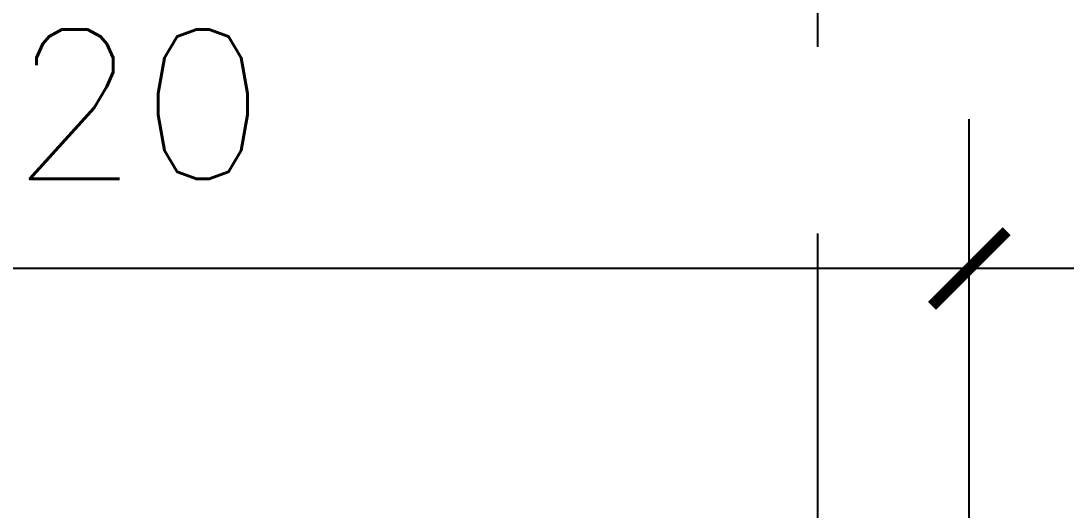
# Model space of a CAD drawing. Header units: centimetres. Extents: x -1797 to 2001, y -8788 to 1856.
# Drawn here: x -1537.4 to -1467.4, y -4768.4 to -4735.6 of the extents above; entities that cross this region are included whole.
import ezdxf

# ---------------------------------------------------------------- set-up
doc = ezdxf.new("R2010")
doc.units = ezdxf.units.CM
doc.header["$LTSCALE"] = 100
doc.header["$MEASUREMENT"] = 0
doc.header["$PDMODE"] = 35
doc.linetypes.add('HIDDEN', pattern=[0.375, 0.25, -0.125])
doc.layers.add('DIM', color=1, linetype='Continuous')
doc.layers.add('HIDDEN -03', color=8, linetype='HIDDEN')
doc.styles.add('ISO', font='isocp2.shx', dxfattribs={"width": 0.8})
doc.styles.add('ROMANS', font='romans')
doc.dimstyles.new('AS-17-100', dxfattribs={"dimtxt": 10, "dimasz": 5, "dimexe": 10, "dimexo": 10, "dimgap": 6, "dimtad": 1, "dimtoh": 1, "dimdec": 0, "dimdsep": 46, "dimtxsty": 'ROMANS', "dimblk1": 'ARCHTICK', "dimblk2": 'ARCHTICK', "dimsah": 1, "dimcen": 25, "dimdle": 10, "dimclrd": 1, "dimclre": 1, "dimclrt": 2, "dimadec": 0, "dimazin": 0, "dimtfac": 1, "dimtdec": 0, "dimtofl": 0, "dimtmove": 2, "dimatfit": 3, "dimldrblk": 'ARCHTICK', "dimfxl": 1, "dimtolj": 1, "dimtzin": 0, "dimarcsym": 0})
doc.dimstyles.new('DIM DET', dxfattribs={"dimtxt": 0.05, "dimasz": 0.025, "dimexe": 0.025, "dimexo": 0.025, "dimgap": 0.025, "dimtad": 1, "dimzin": 0, "dimdsep": 46, "dimtxsty": 'ISO', "dimblk": 'ARCHTICK', "dimcen": 0.1, "dimdle": 0.025, "dimclrd": 15, "dimclre": 15, "dimclrt": 2, "dimadec": 0, "dimazin": 0, "dimtfac": 1, "dimtmove": 2, "dimatfit": 0, "dimldrblk": 'ARCHTICK', "dimfxl": 0.17, "dimtzin": 1, "dimarcsym": 0})

# ---------------------------------------------------------------- blocks, each defined once
blk = doc.blocks.new('_ARCHTICK')
at = {"color": 0, "linetype": 'ByBlock', "const_width": 0.15}
blk.add_lwpolyline([(-0.5, -0.5), (0.5, 0.5)], dxfattribs=at)
blk = doc.blocks.new('*D340')
at = {"layer": 'Defpoints', "color": 0, "transparency": 16777216}
for p in [(172.507, 673.572, 0), (237.111, 673.572), (218, 573.171, 0)]:
    blk.add_point(p, dxfattribs=at)
at = {"layer": 'DIM', "color": 1, "lineweight": -2, "transparency": 16777216}
for p, q in [((237.111, 563.171), (237.111, 683.572)), ((182.507, 673.572), (247.111, 673.572)), ((228, 573.171), (247.111, 573.171))]:
    blk.add_line(p, q, dxfattribs=at)
at = {"layer": 'DIM', "color": 1, "lineweight": -2, "transparency": 16777216, "xscale": 5, "yscale": 5, "zscale": 5}
for p, rotation in [((237.111, 673.572), 90), ((237.111, 573.171), 270)]:
    blk.add_blockref('_ARCHTICK', p, dxfattribs=dict(at, rotation=rotation))
at = {"layer": 'DIM', "color": 2, "transparency": 16777216, "insert": (248.111, 623.371), "char_height": 10, "attachment_point": 5, "rotation": 270, "style": 'ROMANS'}
blk.add_mtext('\\A1;100', dxfattribs=at)
blk = doc.blocks.new('*D341')
at = {"layer": 'Defpoints', "color": 0, "transparency": 16777216}
for p in [(218, 793.329, 0), (237.111, 793.329), (172.507, 673.572, 0)]:
    blk.add_point(p, dxfattribs=at)
at = {"layer": 'DIM', "color": 1, "lineweight": -2, "transparency": 16777216}
for p, q in [((237.111, 663.572), (237.111, 803.329)), ((228, 793.329), (247.111, 793.329)), ((182.507, 673.572), (247.111, 673.572))]:
    blk.add_line(p, q, dxfattribs=at)
at = {"layer": 'DIM', "color": 1, "lineweight": -2, "transparency": 16777216, "xscale": 5, "yscale": 5, "zscale": 5}
for p, rotation in [((237.111, 793.329), 90), ((237.111, 673.572), 270)]:
    blk.add_blockref('_ARCHTICK', p, dxfattribs=dict(at, rotation=rotation))
at = {"layer": 'DIM', "color": 2, "transparency": 16777216, "insert": (248.111, 733.45), "char_height": 10, "attachment_point": 5, "rotation": 270, "style": 'ROMANS'}
blk.add_mtext('\\A1;120', dxfattribs=at)
blk = doc.blocks.new('D')
at = {"layer": 'DIM'}
for base, p1, p2, picture, middle in [((237.111, 793.329), (172.507, 673.572, 0), (218, 793.329, 0), '*D341', (248.111, 733.45)), ((237.111, 673.572), (218, 573.171, 0), (172.507, 673.572, 0), '*D340', (248.111, 623.371))]:
    dim = blk.add_linear_dim(base=base, p1=p1, p2=p2, angle=270, dimstyle='AS-17-100', dxfattribs=at)
    dim.commit()
    dim.dimension.update_dxf_attribs({"geometry": picture, "text_midpoint": middle})

msp = doc.modelspace()

# ---------------------------------------------------------------- block references
at = {"layer": 'DIM', "rotation": 89.99999999999997}
msp.add_blockref('D', (-800.337, -4989.322, 0), dxfattribs=at)

# ---------------------------------------------------------------- leaders
at = {"layer": 'HIDDEN -03'}
msp.add_leader([(-1484.037, -4774.874, 0), (-1484.039, -4594.296, 0)], dimstyle='DIM DET', override={"dimasz": 0.04, "dimtad": 0, "dimclrd": 251, "dimldrblk": 'Dot', "dimfxl": 0.1}, dxfattribs=at)

doc.saveas('drawing.dxf')
